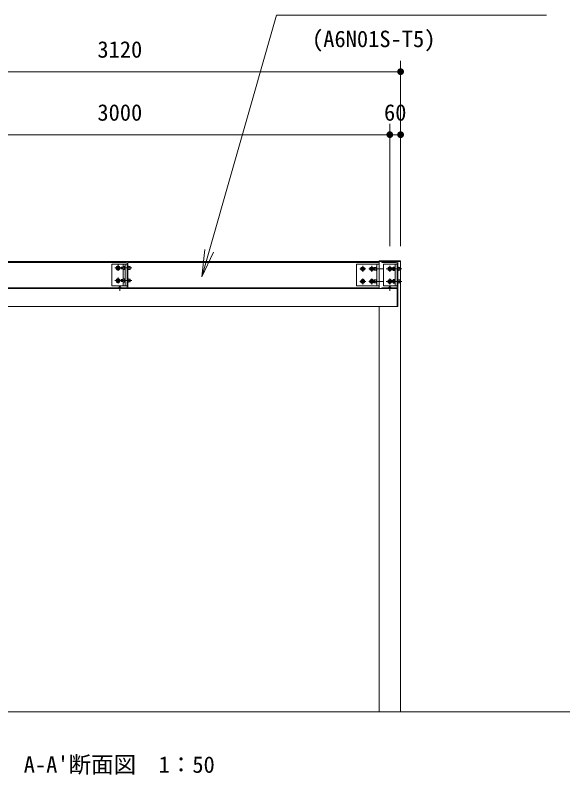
# Model space of a CAD drawing. Units: millimetres at full size, sheet at 1:50. Extents: x -1000 to 22000, y -750 to 15600.
# Drawn here: x 15010 to 18092, y 3444 to 7663 of the extents above; entities that cross this region are included whole.
import ezdxf
from ezdxf.enums import TextEntityAlignment as Align

# ---------------------------------------------------------------- set-up
doc = ezdxf.new("R2010")
doc.units = ezdxf.units.MM
doc.header["$LTSCALE"] = 50
for name, color, linetype, lineweight in [('D-STR', 1, 'Continuous', 13), ('D-STR-DIM', 7, 'Continuous', 13), ('D-STR-HTXT', 7, 'Continuous', 13), ('D-STR-TXT', 7, 'Continuous', 13)]:
    doc.layers.add(name, color=color, linetype=linetype, lineweight=lineweight)
doc.styles.add('ＭＳ ゴシック', font='')
doc.styles.get('ＭＳ ゴシック').set_extended_font_data('MS Gothic')

# ---------------------------------------------------------------- blocks, each defined once
blk = doc.blocks.new('filled_dot')
at = {"color": 0, "linetype": 'Continuous', "lineweight": -2, "const_width": 1.25}
blk.add_lwpolyline([(-0.625, 0, 1), (0.625, 0, 1)], format="xyb", close=True, dxfattribs=at)
blk = doc.blocks.new('open_arrow')
at = {"color": 0, "linetype": 'Continuous', "lineweight": -2}
blk.add_lwpolyline([(7.5, 1.25), (0, 0), (7.5, -1.25)], dxfattribs=at)

msp = doc.modelspace()

# ---------------------------------------------------------------- linework, layer by layer
at = {"layer": 'D-STR'}
for p, q in [((17031.67, 6294.45), (14151.67, 6294.45)), ((15546.67, 6289.95), (14151.67, 6289.95)), ((15546.67, 6294.45), (15546.67, 6291.95)), ((15636.67, 6294.45), (15546.67, 6294.45)), ((15627.17, 6289.95), (15548.67, 6289.95)), ((15636.67, 6294.45), (15636.67, 6144.45)), ((17031.67, 6289.95), (15636.67, 6289.95)), ((17031.67, 6299.45), (17151.67, 6299.45)), ((17031.67, 6299.45), (17031.67, 6144.45)), ((17031.67, 6294.45), (17151.67, 6294.45)), ((17136.67, 6294.45), (17046.67, 6294.45)), ((17046.67, 6294.45), (17046.67, 6291.95)), ((17127.17, 6289.95), (17048.67, 6289.95)), ((17136.67, 6294.45), (17136.67, 6144.45)), ((17151.67, 6299.45), (17151.67, 6044.45)), ((15547.17, 6159.45), (15547.17, 6279.45)), ((15632.17, 6279.45), (15547.17, 6279.45)), ((15657.75, 6259.45), (15564.67, 6259.45)), ((15573.18, 6264.35), (15581.67, 6269.25)), ((15573.18, 6254.55), (15573.18, 6264.35)), ((15581.67, 6249.65), (15573.18, 6254.55)), ((15581.67, 6242.45), (15581.67, 6276.45)), ((15581.67, 6269.25), (15590.15, 6264.35)), ((15590.15, 6254.55), (15581.67, 6249.65)), ((15590.15, 6264.35), (15590.15, 6254.55)), ((15599.47, 6264.45), (15598.27, 6263.25)), ((15598.27, 6255.65), (15598.27, 6263.25)), ((15599.47, 6254.45), (15598.27, 6255.65)), ((15599.47, 6254.45), (15599.47, 6264.45)), ((15599.47, 6264.45), (15610.07, 6264.45)), ((15610.07, 6254.45), (15599.47, 6254.45)), ((15610.82, 6267.94), (15610.07, 6266.83)), ((15610.07, 6266.83), (15610.07, 6252.07)), ((15610.82, 6259.45), (15610.07, 6261.84)), ((15610.82, 6259.45), (15610.07, 6257.06)), ((15610.82, 6250.96), (15610.07, 6252.07)), ((15610.17, 6266.97), (15610.17, 6279.45)), ((15610.17, 6196.97), (15610.17, 6251.92)), ((15618.07, 6267.94), (15610.82, 6267.94)), ((15618.07, 6259.45), (15610.82, 6259.45)), ((15618.07, 6250.96), (15610.82, 6250.96)), ((15618.07, 6268.65), (15618.07, 6250.25)), ((15618.07, 6268.65), (15620.57, 6268.65)), ((15618.07, 6259.45), (15620.57, 6261.95)), ((15620.57, 6259.45), (15618.07, 6256.95)), ((15620.57, 6250.25), (15618.07, 6250.25)), ((15622.17, 6270.45), (15620.57, 6270.45)), ((15620.57, 6270.45), (15620.57, 6248.45)), ((15620.57, 6248.45), (15622.17, 6248.45)), ((15622.17, 6159.45), (15622.17, 6279.45)), ((15622.17, 6248.45), (15622.17, 6270.45)), ((15632.17, 6284.95), (15632.17, 6153.95)), ((15632.17, 6279.45), (15632.17, 6159.45)), ((15636.67, 6270.45), (15638.27, 6270.45)), ((15636.67, 6248.45), (15636.67, 6270.45)), ((15638.27, 6248.45), (15636.67, 6248.45)), ((15638.27, 6270.45), (15638.27, 6248.45)), ((15638.27, 6267.45), (15647.67, 6267.45)), ((15638.27, 6251.45), (15638.27, 6267.45)), ((15647.67, 6251.45), (15638.27, 6251.45)), ((15647.67, 6267.45), (15647.67, 6251.45)), ((15648.27, 6266.58), (15647.67, 6267.45)), ((15648.27, 6252.32), (15647.67, 6251.45)), ((15648.27, 6266.58), (15648.27, 6252.32)), ((16906.67, 6279.45), (16906.67, 6159.45)), ((16906.67, 6279.45), (17031.67, 6279.45)), ((16958.67, 6254.45), (16924.67, 6254.45)), ((16941.67, 6264.25), (16933.18, 6259.35)), ((16933.18, 6259.35), (16933.18, 6249.55)), ((16933.18, 6249.55), (16941.67, 6244.65)), ((16941.67, 6271.45), (16941.67, 6237.45)), ((16950.15, 6259.35), (16941.67, 6264.25)), ((16941.67, 6244.65), (16950.15, 6249.55)), ((16950.15, 6249.55), (16950.15, 6259.35)), ((17008.67, 6254.45), (16974.67, 6254.45)), ((16991.67, 6264.25), (16983.18, 6259.35)), ((16983.18, 6259.35), (16983.18, 6249.55)), ((16983.18, 6249.55), (16991.67, 6244.65)), ((16991.67, 6271.45), (16991.67, 6237.45)), ((17000.15, 6259.35), (16991.67, 6264.25)), ((16991.67, 6244.65), (17000.15, 6249.55)), ((17000.15, 6249.55), (17000.15, 6259.35)), ((17058.5, 6254.45), (17001.41, 6254.45)), ((17005.57, 6261.58), (17006.17, 6262.45)), ((17005.57, 6247.32), (17005.57, 6261.58)), ((17005.57, 6247.32), (17006.17, 6246.45)), ((17006.17, 6262.45), (17015.57, 6262.45)), ((17006.17, 6246.45), (17006.17, 6262.45)), ((17015.57, 6246.45), (17006.17, 6246.45)), ((17018.07, 6263.65), (17015.57, 6263.65)), ((17015.57, 6245.25), (17015.57, 6263.65)), ((17015.57, 6262.45), (17015.57, 6246.45)), ((17018.07, 6254.45), (17015.57, 6256.95)), ((17015.57, 6254.45), (17018.07, 6251.95)), ((17015.57, 6245.25), (17018.07, 6245.25)), ((17018.07, 6265.45), (17019.67, 6265.45)), ((17018.07, 6243.45), (17018.07, 6265.45)), ((17019.67, 6279.45), (17019.67, 6159.45)), ((17019.67, 6265.45), (17019.67, 6243.45)), ((17132.17, 6279.45), (17057.17, 6279.45)), ((17057.17, 6279.45), (17057.17, 6159.45)), ((17158.96, 6254.45), (17071.84, 6254.45)), ((17091.67, 6259.15), (17087.6, 6256.8)), ((17087.6, 6256.8), (17087.6, 6252.1)), ((17087.6, 6252.1), (17091.67, 6249.75)), ((17091.67, 6271.45), (17091.67, 6237.45)), ((17095.74, 6256.8), (17091.67, 6259.15)), ((17091.67, 6249.75), (17095.74, 6252.1)), ((17095.74, 6252.1), (17095.74, 6256.8)), ((17100.97, 6259.45), (17099.77, 6258.25)), ((17099.77, 6250.65), (17099.77, 6258.25)), ((17100.97, 6249.45), (17099.77, 6250.65)), ((17100.97, 6249.45), (17100.97, 6259.45)), ((17100.97, 6259.45), (17109.57, 6259.45)), ((17109.57, 6249.45), (17100.97, 6249.45)), ((17110.32, 6264.25), (17109.57, 6263.14)), ((17109.57, 6263.14), (17109.57, 6245.76)), ((17110.32, 6259.35), (17109.57, 6260.46)), ((17110.32, 6259.35), (17109.57, 6256.96)), ((17110.32, 6249.55), (17109.57, 6251.94)), ((17110.32, 6249.55), (17109.57, 6248.44)), ((17110.32, 6244.65), (17109.57, 6245.76)), ((17117.57, 6264.25), (17110.32, 6264.25)), ((17117.57, 6259.35), (17110.32, 6259.35)), ((17117.57, 6249.55), (17110.32, 6249.55)), ((17117.57, 6244.65), (17110.32, 6244.65)), ((17117.57, 6264.25), (17117.57, 6244.65)), ((17117.57, 6263.65), (17120.07, 6263.65)), ((17117.57, 6254.45), (17120.07, 6256.95)), ((17120.07, 6254.45), (17117.57, 6251.95)), ((17120.07, 6245.25), (17117.57, 6245.25)), ((17121.67, 6265.45), (17120.07, 6265.45)), ((17120.07, 6265.45), (17120.07, 6243.45)), ((17121.67, 6279.45), (17121.67, 6159.45)), ((17121.67, 6243.45), (17121.67, 6265.45)), ((17132.17, 6284.95), (17132.17, 6153.95)), ((17132.17, 6279.45), (17132.17, 6159.45)), ((17136.67, 6265.45), (17138.27, 6265.45)), ((17136.67, 6243.45), (17136.67, 6265.45)), ((17138.27, 6265.45), (17138.27, 6243.45)), ((17138.27, 6246.45), (17138.27, 6262.45)), ((17138.27, 6262.45), (17147.67, 6262.45)), ((17147.67, 6246.45), (17138.27, 6246.45)), ((17148.27, 6261.58), (17147.67, 6262.45)), ((17147.67, 6262.45), (17147.67, 6246.45)), ((17148.27, 6247.32), (17147.67, 6246.45)), ((17148.27, 6261.58), (17148.27, 6247.32)), ((15581.67, 6172.45), (15581.67, 6206.45)), ((17019.67, 6243.45), (17018.07, 6243.45)), ((17120.07, 6243.45), (17121.67, 6243.45)), ((17138.27, 6243.45), (17136.67, 6243.45)), ((15657.75, 6189.45), (15564.67, 6189.45)), ((15573.18, 6194.35), (15581.67, 6199.25)), ((15573.18, 6184.55), (15573.18, 6194.35)), ((15581.67, 6179.65), (15573.18, 6184.55)), ((15581.67, 6199.25), (15590.15, 6194.35)), ((15590.15, 6184.55), (15581.67, 6179.65)), ((15590.15, 6194.35), (15590.15, 6184.55)), ((15599.47, 6194.45), (15598.27, 6193.25)), ((15598.27, 6185.65), (15598.27, 6193.25)), ((15599.47, 6184.45), (15598.27, 6185.65)), ((15599.47, 6194.45), (15610.07, 6194.45)), ((15599.47, 6184.45), (15599.47, 6194.45)), ((15610.07, 6184.45), (15599.47, 6184.45)), ((15610.82, 6197.94), (15610.07, 6196.83)), ((15610.07, 6196.83), (15610.07, 6182.07)), ((15610.82, 6189.45), (15610.07, 6191.84)), ((15610.82, 6189.45), (15610.07, 6187.06)), ((15610.82, 6180.96), (15610.07, 6182.07)), ((15610.17, 6159.45), (15610.17, 6181.92)), ((15618.07, 6197.94), (15610.82, 6197.94)), ((15618.07, 6189.45), (15610.82, 6189.45)), ((15618.07, 6180.96), (15610.82, 6180.96)), ((15618.07, 6198.65), (15620.57, 6198.65)), ((15618.07, 6198.65), (15618.07, 6180.25)), ((15618.07, 6189.45), (15620.57, 6191.95)), ((15620.57, 6189.45), (15618.07, 6186.95)), ((15620.57, 6180.25), (15618.07, 6180.25)), ((15620.57, 6200.45), (15620.57, 6178.45)), ((15622.17, 6200.45), (15620.57, 6200.45)), ((15620.57, 6178.45), (15622.17, 6178.45)), ((15622.17, 6178.45), (15622.17, 6200.45)), ((15636.67, 6178.45), (15636.67, 6200.45)), ((15636.67, 6200.45), (15638.27, 6200.45)), ((15638.27, 6178.45), (15636.67, 6178.45)), ((15638.27, 6200.45), (15638.27, 6178.45)), ((15638.27, 6197.45), (15647.67, 6197.45)), ((15638.27, 6181.45), (15638.27, 6197.45)), ((15647.67, 6181.45), (15638.27, 6181.45)), ((15648.27, 6196.58), (15647.67, 6197.45)), ((15647.67, 6197.45), (15647.67, 6181.45)), ((15648.27, 6182.32), (15647.67, 6181.45)), ((15648.27, 6196.58), (15648.27, 6182.32)), ((16958.67, 6184.45), (16924.67, 6184.45)), ((16933.18, 6189.35), (16941.67, 6194.25)), ((16933.18, 6179.55), (16933.18, 6189.35)), ((16941.67, 6174.65), (16933.18, 6179.55)), ((16941.67, 6167.45), (16941.67, 6201.45)), ((16941.67, 6194.25), (16950.15, 6189.35)), ((16950.15, 6179.55), (16941.67, 6174.65)), ((16950.15, 6189.35), (16950.15, 6179.55)), ((17008.67, 6184.45), (16974.67, 6184.45)), ((16983.18, 6189.35), (16991.67, 6194.25)), ((16983.18, 6179.55), (16983.18, 6189.35)), ((16991.67, 6174.65), (16983.18, 6179.55)), ((16991.67, 6167.45), (16991.67, 6201.45)), ((16991.67, 6194.25), (17000.15, 6189.35)), ((17000.15, 6179.55), (16991.67, 6174.65)), ((17000.15, 6189.35), (17000.15, 6179.55)), ((17058.5, 6184.45), (17001.41, 6184.45)), ((17005.57, 6191.58), (17006.17, 6192.45)), ((17005.57, 6177.32), (17005.57, 6191.58)), ((17005.57, 6177.32), (17006.17, 6176.45)), ((17006.17, 6192.45), (17015.57, 6192.45)), ((17006.17, 6176.45), (17006.17, 6192.45)), ((17015.57, 6176.45), (17006.17, 6176.45)), ((17018.07, 6193.65), (17015.57, 6193.65)), ((17015.57, 6175.25), (17015.57, 6193.65)), ((17015.57, 6192.45), (17015.57, 6176.45)), ((17018.07, 6184.45), (17015.57, 6186.95)), ((17015.57, 6184.45), (17018.07, 6181.95)), ((17015.57, 6175.25), (17018.07, 6175.25)), ((17018.07, 6195.45), (17019.67, 6195.45)), ((17018.07, 6173.45), (17018.07, 6195.45)), ((17019.67, 6173.45), (17018.07, 6173.45)), ((17019.67, 6195.45), (17019.67, 6173.45)), ((17158.96, 6184.45), (17071.84, 6184.45)), ((17091.67, 6189.15), (17087.6, 6186.8)), ((17087.6, 6186.8), (17087.6, 6182.1)), ((17087.6, 6182.1), (17091.67, 6179.75)), ((17091.67, 6167.45), (17091.67, 6201.45)), ((17095.74, 6186.8), (17091.67, 6189.15)), ((17091.67, 6179.75), (17095.74, 6182.1)), ((17095.74, 6182.1), (17095.74, 6186.8)), ((17100.97, 6189.45), (17099.77, 6188.25)), ((17099.77, 6180.65), (17099.77, 6188.25)), ((17100.97, 6179.45), (17099.77, 6180.65)), ((17100.97, 6189.45), (17109.57, 6189.45)), ((17100.97, 6179.45), (17100.97, 6189.45)), ((17109.57, 6179.45), (17100.97, 6179.45)), ((17110.32, 6194.25), (17109.57, 6193.14)), ((17109.57, 6193.14), (17109.57, 6175.76)), ((17110.32, 6189.35), (17109.57, 6190.46)), ((17110.32, 6189.35), (17109.57, 6186.96)), ((17110.32, 6179.55), (17109.57, 6181.94)), ((17110.32, 6179.55), (17109.57, 6178.44)), ((17110.32, 6174.65), (17109.57, 6175.76)), ((17117.57, 6194.25), (17110.32, 6194.25)), ((17117.57, 6189.35), (17110.32, 6189.35)), ((17117.57, 6179.55), (17110.32, 6179.55)), ((17117.57, 6174.65), (17110.32, 6174.65)), ((17117.57, 6194.25), (17117.57, 6174.65)), ((17117.57, 6193.65), (17120.07, 6193.65)), ((17117.57, 6184.45), (17120.07, 6186.95)), ((17120.07, 6184.45), (17117.57, 6181.95)), ((17120.07, 6175.25), (17117.57, 6175.25)), ((17121.67, 6195.45), (17120.07, 6195.45)), ((17120.07, 6195.45), (17120.07, 6173.45)), ((17120.07, 6173.45), (17121.67, 6173.45)), ((17121.67, 6173.45), (17121.67, 6195.45)), ((17136.67, 6195.45), (17138.27, 6195.45)), ((17136.67, 6173.45), (17136.67, 6195.45)), ((17138.27, 6173.45), (17136.67, 6173.45)), ((17138.27, 6195.45), (17138.27, 6173.45)), ((17138.27, 6176.45), (17138.27, 6192.45)), ((17138.27, 6192.45), (17147.67, 6192.45)), ((17147.67, 6176.45), (17138.27, 6176.45)), ((17148.27, 6191.58), (17147.67, 6192.45)), ((17147.67, 6192.45), (17147.67, 6176.45)), ((17148.27, 6177.32), (17147.67, 6176.45)), ((17148.27, 6191.58), (17148.27, 6177.32)), ((17136.67, 6144.45), (14046.67, 6144.45)), ((15546.67, 6148.95), (14151.67, 6148.95)), ((15546.67, 6146.95), (15546.67, 6144.45)), ((15636.67, 6144.45), (15546.67, 6144.45)), ((15632.17, 6159.45), (15547.17, 6159.45)), ((15627.17, 6148.95), (15548.67, 6148.95)), ((15598.17, 6149.95), (15585.17, 6149.95)), ((15585.17, 6149.95), (15585.17, 6148.95)), ((15585.17, 6148.95), (15598.17, 6148.95)), ((15586.42, 6150.75), (15586.42, 6149.95)), ((15596.92, 6150.75), (15586.42, 6150.75)), ((15593.43, 6153.95), (15589.9, 6153.95)), ((15591.67, 6157.42), (15591.67, 6132.7)), ((15596.92, 6150.75), (15596.92, 6149.95)), ((15598.17, 6148.95), (15598.17, 6149.95)), ((17031.67, 6148.95), (15636.67, 6148.95)), ((16906.67, 6159.45), (17031.67, 6159.45)), ((17046.67, 6146.95), (17046.67, 6144.45)), ((17136.67, 6144.45), (17046.67, 6144.45)), ((17127.17, 6148.95), (17048.67, 6148.95)), ((17132.17, 6159.45), (17057.17, 6159.45)), ((17098.17, 6149.95), (17085.17, 6149.95)), ((17085.17, 6149.95), (17085.17, 6148.95)), ((17085.17, 6148.95), (17098.17, 6148.95)), ((17086.42, 6150.75), (17086.42, 6149.95)), ((17096.92, 6150.75), (17086.42, 6150.75)), ((17093.43, 6153.95), (17089.9, 6153.95)), ((17091.67, 6157.42), (17091.67, 6132.7)), ((17096.92, 6150.75), (17096.92, 6149.95)), ((17098.17, 6148.95), (17098.17, 6149.95)), ((17131.67, 6044.45), (17131.67, 6144.45)), ((17136.67, 6044.45), (17136.67, 6144.45)), ((17151.67, 6044.45), (17151.67, 6144.45)), ((17136.67, 6044.45), (14046.67, 6044.45)), ((17086.67, 6044.45), (17011.67, 6044.45)), ((17031.67, 6044.45), (17031.67, 3794.45)), ((17151.67, 6044.45), (17151.67, 3794.45)), ((13091.67, 3794.45), (18091.67, 3794.45))]:
    msp.add_line(p, q, dxfattribs=at)
for centre, radius in [((15581.67, 6259.45), 11), ((15581.67, 6259.45), 8.49), ((15581.67, 6259.45), 5), ((16941.67, 6254.45), 11), ((16941.67, 6254.45), 8.49), ((16941.67, 6254.45), 5), ((16991.67, 6254.45), 11), ((16991.67, 6254.45), 8.49), ((16991.67, 6254.45), 5), ((15581.67, 6189.45), 11), ((15581.67, 6189.45), 8.49), ((15581.67, 6189.45), 5), ((16941.67, 6184.45), 11), ((16941.67, 6184.45), 8.49), ((16941.67, 6184.45), 5), ((16991.67, 6184.45), 11), ((16991.67, 6184.45), 8.49), ((16991.67, 6184.45), 5)]:
    msp.add_circle(centre, radius, dxfattribs=at)
for centre, radius, start, end in [((15548.67, 6291.95), 2, 180, 270), ((15627.17, 6284.95), 5, 0, 90), ((17048.67, 6291.95), 2, 180, 270), ((17127.17, 6284.95), 5, 0, 90), ((17091.67, 6254.45), 11, 27.03569, 332.96431), ((17091.67, 6254.45), 9.2, 25.70114, 334.29886), ((17091.67, 6184.45), 11, 27.03569, 332.96431), ((17091.67, 6184.45), 9.2, 25.70114, 334.29886), ((15548.67, 6146.95), 2, 90, 180), ((15589.9, 6150.45), 3.5, 90, 175.0829), ((15593.43, 6150.45), 3.5, 4.9171, 90), ((15627.17, 6153.95), 5, 270, 0), ((17048.67, 6146.95), 2, 90, 180), ((17089.9, 6150.45), 3.5, 90, 175.0829), ((17093.43, 6150.45), 3.5, 4.9171, 90), ((17127.17, 6153.95), 5, 270, 0)]:
    msp.add_arc(centre, radius, start, end, dxfattribs=at)
at = {"layer": 'D-STR-DIM'}
for p, q in [((17151.67, 6379.45), (17151.67, 7409.45)), ((17151.67, 7349.45), (14031.67, 7349.45)), ((17091.67, 6379.45), (17091.67, 7059.45)), ((17091.67, 6379.45), (17091.67, 7059.45)), ((17151.67, 6379.45), (17151.67, 7059.45)), ((14091.67, 6999.45), (17091.67, 6999.45)), ((17091.67, 6999.45), (17151.67, 6999.45))]:
    msp.add_line(p, q, dxfattribs=at)
at = {"layer": 'D-STR-HTXT'}
msp.add_lwpolyline([(16047.62, 6210.04), (16461.44, 7663.25), (16611.44, 7663.25), (17962.33, 7663.25)], dxfattribs=at)

# ---------------------------------------------------------------- block references
at = {"layer": 'D-STR-DIM', "xscale": 15, "yscale": 15, "rotation": 180}
for p in [(17151.67, 7349.45), (17091.67, 6999.45), (17151.67, 6999.45)]:
    msp.add_blockref('filled_dot', p, dxfattribs=at)
at = {"layer": 'D-STR-DIM', "xscale": 15, "yscale": 15}
msp.add_blockref('filled_dot', (17091.67, 6999.45), dxfattribs=at)
at = {"layer": 'D-STR-HTXT', "xscale": 20, "yscale": 20, "rotation": 74.1}
msp.add_blockref('open_arrow', (16047.62, 6210.04), dxfattribs=at)

# ---------------------------------------------------------------- texts
at = {"layer": 'D-STR-DIM', "style": 'ＭＳ ゴシック'}
for s, p in [('3120', (15591.67, 7518.84)), ('3000', (15591.67, 7168.84)), ('60', (17121.67, 7168.84))]:
    msp.add_text(s, height=91.64, dxfattribs=at).set_placement(p, align=Align.TOP_CENTER)
at = {"layer": 'D-STR-HTXT', "style": 'ＭＳ ゴシック'}
msp.add_text('(A6N01S-T5)', height=91.64, dxfattribs=at).set_placement((16659.5, 7577.41), align=Align.TOP_LEFT)
at = {"layer": 'D-STR-TXT', "style": 'ＭＳ ゴシック'}
msp.add_text("A-A'断面図\u30001：50", height=91.64, dxfattribs=at).set_placement((15588.44, 3546.75), align=Align.TOP_CENTER)

doc.saveas('drawing.dxf')
